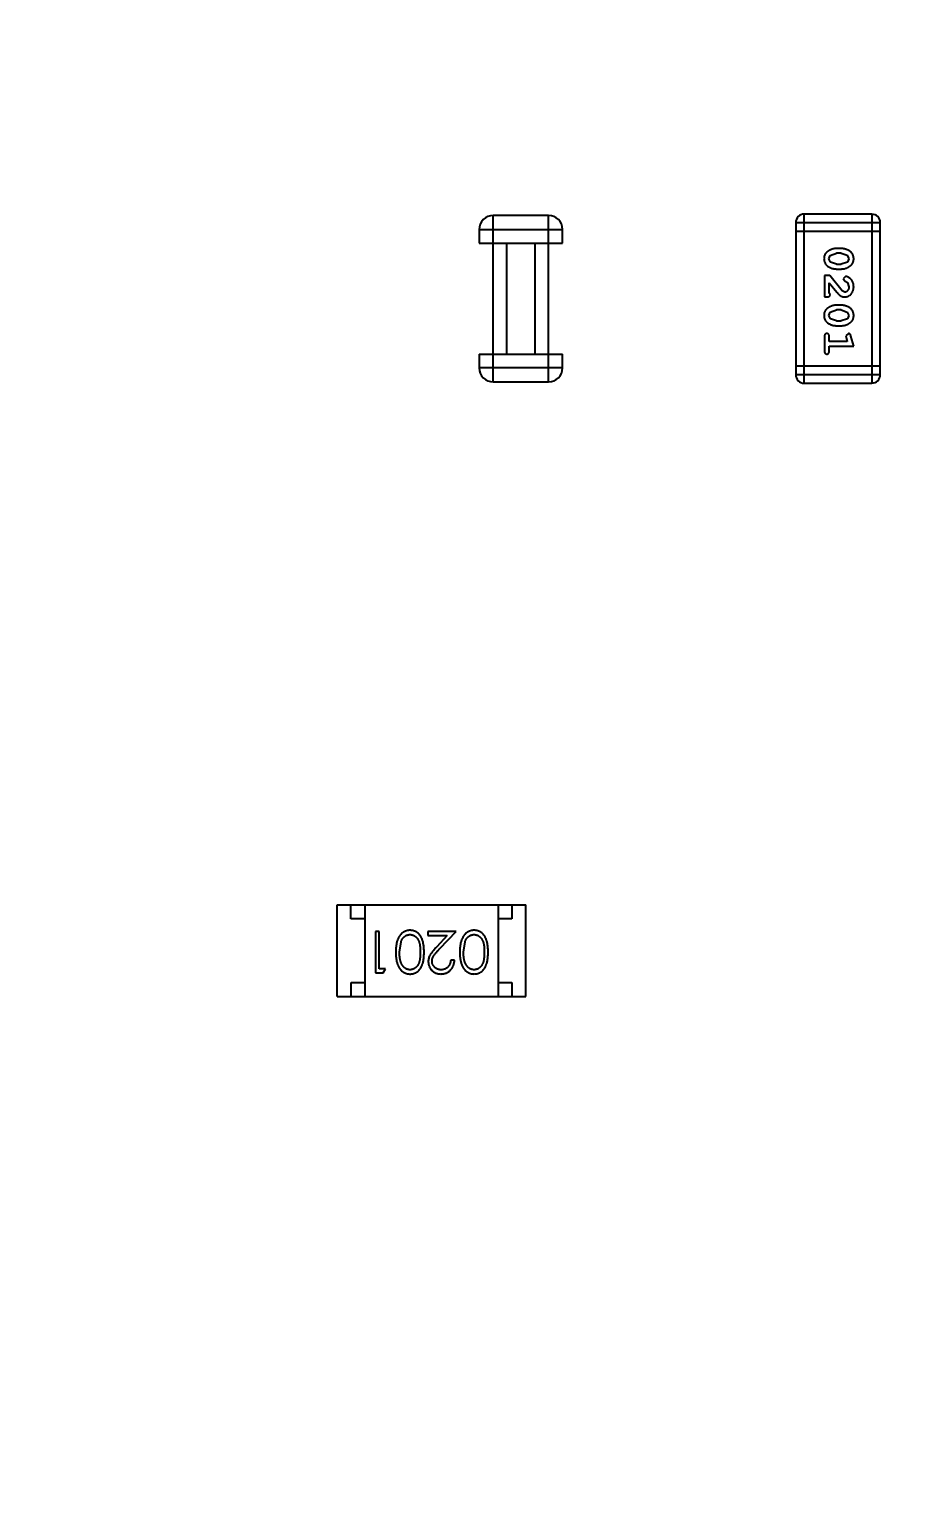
# Model space of a CAD drawing. Header units: millimetres. Extents: x -49 to 153, y -182 to -55.
# Drawn here: x 104.49 to 107.69, y -126.37 to -121.05 of the extents above; entities that cross this region are included whole.
import ezdxf

# ---------------------------------------------------------------- set-up
doc = ezdxf.new("R2010")
doc.units = ezdxf.units.MM
doc.header["$LTSCALE"] = 1.21
doc.header["$MEASUREMENT"] = 0
doc.header["$PDMODE"] = 3
doc.header["$PDSIZE"] = 0.3125
doc.layers.get('0').update_dxf_attribs({"linetype": 'CONTINUOUS'})
doc.layers.get('DEFPOINTS').update_dxf_attribs({"linetype": 'CONTINUOUS'})
doc.layers.add('Dim', color=3, linetype='CONTINUOUS', lineweight=25)
doc.styles.get("Standard").update_dxf_attribs({"font": 'txt', "width": 0.8})
doc.dimstyles.get("Standard").update_dxf_attribs({"dimtxt": 0.15625, "dimasz": 0.1875, "dimexe": 0.125, "dimexo": 0.0625, "dimgap": 0.09, "dimtad": 0, "dimtih": 1, "dimtoh": 1, "dimzin": 4, "dimdsep": 46, "dimtxsty": 'Standard', "dimblk": '_FILLED', "dimblk1": '_FILLED', "dimblk2": '_FILLED', "dimcen": 0.09, "dimazin": 1, "dimtp": 0.01, "dimtm": 0.01, "dimtfac": 1, "dimtofl": 0, "dimtmove": 0, "dimatfit": 3, "dimldrblk": '_FILLED', "dimfxl": 1, "dimtolj": 1, "dimtzin": 4, "dimarcsym": 0})

# ---------------------------------------------------------------- blocks, each defined once
blk = doc.blocks.new('_FILLED')
at = {"color": 0, "linetype": 'ByBlock'}
blk.add_solid([(0, 0), (-1, 0.1667), (-1, -0.1667)], dxfattribs=at)
blk = doc.blocks.new('*D70')
at = {"layer": 'DEFPOINTS', "color": 0}
for p in [(123.0081, -106.0744), (91.696, -126.5744), (95.7094, -126.5744)]:
    blk.add_point(p, dxfattribs=at)
at = {"layer": 'Dim', "color": 0, "lineweight": -2}
for p, q in [((122.9456, -106.0744), (91.571, -106.0744)), ((91.696, -107.5744), (91.696, -114.0344)), ((91.696, -125.0744), (91.696, -118.6144)), ((95.6469, -126.5744), (91.571, -126.5744))]:
    blk.add_line(p, q, dxfattribs=at)
at = {"layer": 'Dim', "color": 0, "lineweight": -2, "xscale": 1.5, "yscale": 1.5, "zscale": 1.5}
for p, rotation in [((91.696, -106.0744), 90), ((91.696, -126.5744), 270)]:
    blk.add_blockref('_FILLED', p, dxfattribs=dict(at, rotation=rotation))
at = {"layer": 'Dim', "color": 0, "insert": (91.696, -116.3244), "char_height": 1.5, "attachment_point": 5, "rotation": 90, "line_spacing_factor": 1.5}
blk.add_mtext('\\A1;20.50', dxfattribs=at)
blk = doc.blocks.new('*D79')
at = {"layer": 'DEFPOINTS', "color": 0}
for p in [(103.9882, -113.9099), (95.9455, -118.3888), (95.7094, -126.5744), (123.0081, -126.5744), (150.6978, -126.5744)]:
    blk.add_point(p, dxfattribs=at)
at = {"layer": 'Dim', "color": 0, "lineweight": -2}
for p, q in [((103.9361, -113.8752), (99.3703, -110.835)), ((95.6469, -126.5744), (94.6096, -126.5744))]:
    blk.add_line(p, q, dxfattribs=at)
for start, end in [(149.38213, 160.15016), (166.19189, 176.95991)]:
    blk.add_arc((123.0081, -126.5744), 28.2735, start, end, dxfattribs=at)
at = {"layer": 'Dim', "color": 0, "lineweight": -2, "xscale": 1.5, "yscale": 1.5, "zscale": 1.5}
for p, rotation in [((99.4744, -110.9043), 57.86208909579157), ((94.7346, -126.5744), 268.4799565881056)]:
    blk.add_blockref('_FILLED', p, dxfattribs=dict(at, rotation=rotation))
at = {"layer": 'Dim', "color": 0, "insert": (95.9455, -118.3888), "char_height": 1.5, "attachment_point": 5, "rotation": 73.171}
blk.add_mtext('\\A1;34%%d', dxfattribs=at)
blk = doc.blocks.new('*D87')
at = {"layer": 'DEFPOINTS', "color": 0}
for p in [(123.0049, -103.5621), (83.9714, -149.5868), (123.0049, -149.5868)]:
    blk.add_point(p, dxfattribs=at)
at = {"layer": 'Dim', "color": 0, "lineweight": -2}
for p, q in [((122.9424, -103.5621), (83.8464, -103.5621)), ((83.9714, -105.0621), (83.9714, -124.1844)), ((83.9714, -148.0868), (83.9714, -128.9644)), ((122.9424, -149.5868), (83.8464, -149.5868))]:
    blk.add_line(p, q, dxfattribs=at)
at = {"layer": 'Dim', "color": 0, "lineweight": -2, "xscale": 1.5, "yscale": 1.5, "zscale": 1.5}
for p, rotation in [((83.9714, -103.5621), 90), ((83.9714, -149.5868), 270)]:
    blk.add_blockref('_FILLED', p, dxfattribs=dict(at, rotation=rotation))
at = {"layer": 'Dim', "color": 0, "insert": (83.9714, -126.5744), "char_height": 1.5, "attachment_point": 5, "rotation": 90, "line_spacing_factor": 1.5}
blk.add_mtext('\\A1;%%C46.0', dxfattribs=at)

msp = doc.modelspace()

# ---------------------------------------------------------------- linework, layer by layer
at = {"color": 6, "linetype": 'Continuous'}
for p, q in [((106.1637, -122.3232), (106.1637, -121.7232)), ((106.3637, -121.7232), (106.1637, -121.7232)), ((106.3637, -122.3232), (106.3637, -121.7232)), ((107.2849, -122.3279), (107.2848, -121.7183)), ((107.5287, -121.7183), (107.2848, -121.7183)), ((107.5287, -121.7183), (107.5287, -122.3279)), ((106.1137, -121.7732), (106.1137, -121.8232)), ((106.1137, -121.7732), (106.4137, -121.7732)), ((106.4137, -121.8232), (106.4137, -121.7732)), ((107.2544, -121.7488), (107.2544, -122.2975)), ((107.2544, -121.7488), (107.5592, -121.7488)), ((107.2544, -121.7793), (107.5592, -121.7793)), ((107.5592, -122.2974), (107.5592, -121.7488)), ((106.1137, -121.8232), (106.4137, -121.8232)), ((106.2137, -122.2232), (106.2137, -121.8232)), ((106.3137, -121.8232), (106.3137, -122.2232)), ((107.4188, -121.8422), (107.4011, -121.8422)), ((107.3737, -121.8793), (107.379, -121.8672)), ((107.3795, -121.8916), (107.3737, -121.8793)), ((107.379, -121.8672), (107.4013, -121.8595)), ((107.4013, -121.8989), (107.3795, -121.8916)), ((107.4185, -121.8595), (107.4013, -121.8595)), ((107.4185, -121.8595), (107.4403, -121.8668)), ((107.4408, -121.8913), (107.4185, -121.8989)), ((107.4403, -121.8668), (107.4461, -121.8791)), ((107.4461, -121.8791), (107.4408, -121.8913)), ((107.358, -121.9398), (107.358, -122.0168)), ((107.3769, -121.9398), (107.358, -121.9398)), ((107.4219, -121.9948), (107.3769, -121.9398)), ((107.4011, -121.9162), (107.4188, -121.9162)), ((107.4013, -121.8989), (107.4185, -121.8989)), ((107.4341, -121.9429), (107.4257, -121.9517)), ((107.3753, -122.0027), (107.3753, -121.9665)), ((107.3753, -121.9665), (107.4024, -122.0001)), ((107.3785, -122.0082), (107.3753, -122.0027)), ((107.4316, -121.9995), (107.4219, -121.9948)), ((107.4257, -121.9517), (107.4322, -121.9602)), ((107.4322, -121.9602), (107.4407, -121.9652)), ((107.4407, -121.9652), (107.4461, -121.98)), ((107.358, -122.0168), (107.3659, -122.0168)), ((107.4188, -122.0467), (107.4011, -122.0467)), ((107.3738, -122.0838), (107.379, -122.0717)), ((107.3796, -122.0961), (107.3738, -122.0838)), ((107.379, -122.0717), (107.4013, -122.064)), ((107.4013, -122.1034), (107.3796, -122.0961)), ((107.4185, -122.064), (107.4013, -122.064)), ((107.4013, -122.1034), (107.4185, -122.1034)), ((107.4185, -122.064), (107.4403, -122.0713)), ((107.4408, -122.0958), (107.4185, -122.1034)), ((107.4403, -122.0713), (107.4461, -122.0837)), ((107.4461, -122.0837), (107.4408, -122.0958)), ((107.358, -122.16), (107.358, -122.2119)), ((107.3753, -122.1773), (107.3753, -122.16)), ((107.4011, -122.1207), (107.4188, -122.1207)), ((107.4444, -122.149), (107.4351, -122.1569)), ((107.4351, -122.1569), (107.4362, -122.1623)), ((107.4362, -122.1623), (107.4403, -122.1773)), ((107.4634, -122.1946), (107.4536, -122.158)), ((107.4403, -122.1773), (107.3753, -122.1773)), ((107.3753, -122.2119), (107.3753, -122.1946)), ((107.3753, -122.1946), (107.4634, -122.1946)), ((106.1137, -122.2232), (106.1137, -122.2732)), ((106.1137, -122.2232), (106.4137, -122.2232)), ((106.4137, -122.2732), (106.4137, -122.2232)), ((107.5592, -122.267), (107.2544, -122.267)), ((106.4137, -122.2732), (106.1137, -122.2732)), ((107.5592, -122.2974), (107.2544, -122.2975)), ((106.1637, -122.3232), (106.3637, -122.3232)), ((107.2849, -122.3279), (107.5287, -122.3279)), ((105.6016, -124.2102), (106.2816, -124.2101)), ((105.6017, -124.5402), (105.6016, -124.2102)), ((105.6516, -124.2602), (105.6516, -124.2102)), ((105.7016, -124.2102), (105.7017, -124.5402)), ((106.1816, -124.2101), (106.1817, -124.5401)), ((106.2316, -124.2101), (106.2316, -124.2601)), ((106.2817, -124.5401), (106.2816, -124.2101)), ((105.7016, -124.2602), (105.6516, -124.2602)), ((106.2316, -124.2601), (106.1816, -124.2601)), ((105.7398, -124.3054), (105.7398, -124.4554)), ((105.7533, -124.3054), (105.7398, -124.3054)), ((105.7533, -124.4401), (105.7533, -124.3054)), ((105.8264, -124.3804), (105.8321, -124.3427)), ((105.9283, -124.3054), (105.9283, -124.3208)), ((106.0302, -124.3054), (105.9283, -124.3054)), ((105.9283, -124.3208), (105.9981, -124.3208)), ((105.9981, -124.3208), (105.9606, -124.3609)), ((105.972, -124.3675), (106.0302, -124.3054)), ((106.0571, -124.3804), (106.0628, -124.3427)), ((105.7764, -124.4401), (105.7533, -124.4401)), ((105.7676, -124.4554), (105.7764, -124.4401)), ((106.0245, -124.4093), (106.011, -124.4093)), ((105.6517, -124.5402), (105.6517, -124.4902)), ((105.6517, -124.4902), (105.7017, -124.4902)), ((105.7398, -124.4554), (105.7676, -124.4554)), ((106.1817, -124.4901), (106.2317, -124.4901)), ((106.2317, -124.4901), (106.2317, -124.5401)), ((105.6017, -124.5402), (106.2817, -124.5401))]:
    msp.add_line(p, q, dxfattribs=at)
at = {"color": 7, "linetype": 'Continuous'}
msp.add_arc((123.0081, -126.5744), 24.48, 100.97933, 79.01595, dxfattribs=at)
at = {"color": 6, "linetype": 'Continuous'}
for centre, radius, start, end in [((106.1637, -121.7732), 0.05, 90.0045, 180.0045), ((106.3637, -121.7732), 0.05, 0.0045, 90.0045), ((107.2849, -121.7488), 0.0305, 90.0045, 180.0045), ((107.5287, -121.7488), 0.0305, 0.0045, 90.0045), ((106.1637, -122.2732), 0.05, 180.0045, 270.0045), ((106.3637, -122.2732), 0.05, 270.0045, 0.0045), ((107.2849, -122.2975), 0.0305, 180.0045, 270.0045), ((107.5287, -122.2974), 0.0305, 270.0045, 0.0045)]:
    msp.add_arc(centre, radius, start, end, dxfattribs=at)
for points, knots in [([(107.4011, -121.8422), (107.4, -121.8422), (107.3978, -121.8423), (107.3947, -121.8426), (107.3915, -121.8431), (107.3885, -121.8438), (107.3854, -121.8446), (107.3824, -121.8458), (107.3794, -121.847), (107.3766, -121.8485), (107.3738, -121.8501), (107.3713, -121.8517), (107.369, -121.8534), (107.3669, -121.855), (107.365, -121.8567), (107.3633, -121.8584), (107.3619, -121.8601), (107.3603, -121.8625), (107.3587, -121.8657), (107.3574, -121.8699), (107.3566, -121.8744), (107.3565, -121.8776), (107.3564, -121.8793)], [0, 0, 0, 0, 0.049886, 0.09882, 0.148132, 0.19689, 0.246038, 0.295176, 0.345305, 0.395692, 0.445312, 0.491875, 0.535813, 0.577009, 0.616081, 0.652689, 0.687585, 0.720206, 0.785062, 0.85223, 0.923759, 1, 1, 1, 1]), ([(107.4634, -121.879), (107.4634, -121.8776), (107.4633, -121.8748), (107.4626, -121.8707), (107.4615, -121.8669), (107.4599, -121.8633), (107.4578, -121.86), (107.4553, -121.8569), (107.4523, -121.8541), (107.449, -121.8517), (107.4454, -121.8495), (107.4417, -121.8476), (107.438, -121.8459), (107.4342, -121.8446), (107.4304, -121.8435), (107.4266, -121.8428), (107.4227, -121.8423), (107.4201, -121.8423), (107.4188, -121.8422)], [0, 0, 0, 0, 0.06692, 0.130834, 0.19258, 0.252759, 0.312631, 0.373411, 0.436359, 0.501894, 0.568244, 0.632472, 0.69556, 0.757163, 0.818592, 0.878885, 0.939235, 1, 1, 1, 1]), ([(107.3564, -121.8793), (107.3565, -121.8807), (107.3566, -121.8835), (107.3573, -121.8876), (107.3584, -121.8915), (107.36, -121.895), (107.362, -121.8984), (107.3645, -121.9014), (107.3675, -121.9042), (107.3709, -121.9067), (107.3745, -121.9089), (107.3781, -121.9108), (107.3818, -121.9125), (107.3856, -121.9138), (107.3894, -121.9149), (107.3933, -121.9156), (107.3971, -121.9161), (107.3998, -121.9161), (107.4011, -121.9162)], [0, 0, 0, 0, 0.067217, 0.131051, 0.19272, 0.252824, 0.312745, 0.373449, 0.436041, 0.501494, 0.567761, 0.632087, 0.695096, 0.757109, 0.817993, 0.878657, 0.939311, 1, 1, 1, 1]), ([(107.4188, -121.9162), (107.4199, -121.9161), (107.422, -121.9161), (107.4252, -121.9158), (107.4283, -121.9153), (107.4315, -121.9146), (107.4345, -121.9137), (107.4375, -121.9126), (107.4405, -121.9113), (107.4434, -121.9098), (107.4461, -121.9082), (107.4486, -121.9065), (107.451, -121.9049), (107.4531, -121.9032), (107.4549, -121.9015), (107.4566, -121.8998), (107.458, -121.8981), (107.4596, -121.8957), (107.4612, -121.8925), (107.4625, -121.8884), (107.4633, -121.8838), (107.4634, -121.8807), (107.4634, -121.879)], [0, 0, 0, 0, 0.049855, 0.099516, 0.148482, 0.19758, 0.246804, 0.296268, 0.346517, 0.397047, 0.446826, 0.49336, 0.537801, 0.579207, 0.617974, 0.654833, 0.689171, 0.722088, 0.786392, 0.853518, 0.924186, 1, 1, 1, 1]), ([(107.4634, -121.9802), (107.4634, -121.9785), (107.4632, -121.9751), (107.4624, -121.9702), (107.461, -121.9654), (107.459, -121.9609), (107.4565, -121.9568), (107.4537, -121.9531), (107.4504, -121.95), (107.4468, -121.9475), (107.4433, -121.9455), (107.44, -121.9441), (107.4369, -121.9431), (107.435, -121.943), (107.4341, -121.9429)], [0, 0, 0, 0, 0.098286, 0.193983, 0.289056, 0.384352, 0.477435, 0.566197, 0.652355, 0.737986, 0.818188, 0.887401, 0.94802, 1, 1, 1, 1]), ([(107.4024, -122.0001), (107.4031, -122.001), (107.4046, -122.0027), (107.4068, -122.005), (107.409, -122.0071), (107.4109, -122.009), (107.4128, -122.0106), (107.4146, -122.012), (107.4162, -122.0131), (107.4183, -122.0142), (107.4208, -122.0153), (107.424, -122.0162), (107.4273, -122.0168), (107.4295, -122.0168), (107.4307, -122.0168)], [0, 0, 0, 0, 0.103002, 0.197728, 0.285279, 0.365235, 0.437224, 0.502446, 0.560545, 0.611446, 0.707576, 0.80349, 0.900532, 1, 1, 1, 1]), ([(107.4307, -122.0168), (107.4318, -122.0168), (107.434, -122.0167), (107.4372, -122.0163), (107.4403, -122.0154), (107.4433, -122.0143), (107.4461, -122.0128), (107.4489, -122.0111), (107.4514, -122.009), (107.4539, -122.0066), (107.4561, -122.0039), (107.4581, -122.0011), (107.4597, -121.998), (107.4611, -121.9948), (107.4621, -121.9914), (107.4629, -121.9878), (107.4633, -121.9841), (107.4634, -121.9815), (107.4634, -121.9802)], [0, 0, 0, 0, 0.060981, 0.120256, 0.178148, 0.236115, 0.293993, 0.352864, 0.413358, 0.476056, 0.539296, 0.602396, 0.665116, 0.728325, 0.792919, 0.859317, 0.928302, 1, 1, 1, 1]), ([(107.4461, -121.98), (107.4461, -121.9814), (107.446, -121.9841), (107.4451, -121.988), (107.4438, -121.9913), (107.4418, -121.9942), (107.4396, -121.9965), (107.4371, -121.9983), (107.4344, -121.9993), (107.4325, -121.9995), (107.4316, -121.9995)], [0, 0, 0, 0, 0.156344, 0.299348, 0.4327, 0.561, 0.682299, 0.791883, 0.89611, 1, 1, 1, 1]), ([(107.4011, -122.0467), (107.4, -122.0468), (107.3979, -122.0468), (107.3947, -122.0471), (107.3916, -122.0476), (107.3885, -122.0483), (107.3854, -122.0491), (107.3824, -122.0503), (107.3795, -122.0515), (107.3766, -122.053), (107.3739, -122.0546), (107.3713, -122.0562), (107.369, -122.0579), (107.3669, -122.0595), (107.365, -122.0612), (107.3634, -122.0629), (107.3619, -122.0646), (107.3603, -122.067), (107.3587, -122.0702), (107.3574, -122.0744), (107.3566, -122.079), (107.3565, -122.0821), (107.3565, -122.0838)], [0, 0, 0, 0, 0.049886, 0.09882, 0.148132, 0.19689, 0.246038, 0.295176, 0.345305, 0.395692, 0.445312, 0.491875, 0.535813, 0.577009, 0.616081, 0.652689, 0.687585, 0.720206, 0.785062, 0.85223, 0.923759, 1, 1, 1, 1]), ([(107.3659, -122.0168), (107.367, -122.0168), (107.3689, -122.0168), (107.3716, -122.0163), (107.3739, -122.0157), (107.3756, -122.0146), (107.3769, -122.0133), (107.3778, -122.0118), (107.3784, -122.0101), (107.3784, -122.0088), (107.3785, -122.0082)], [0, 0, 0, 0, 0.1844, 0.34094, 0.473574, 0.586824, 0.690029, 0.789175, 0.890445, 1, 1, 1, 1]), ([(107.4634, -122.0835), (107.4634, -122.0821), (107.4633, -122.0793), (107.4626, -122.0752), (107.4615, -122.0714), (107.4599, -122.0678), (107.4578, -122.0645), (107.4553, -122.0614), (107.4524, -122.0586), (107.449, -122.0562), (107.4454, -122.054), (107.4417, -122.0521), (107.438, -122.0504), (107.4342, -122.0491), (107.4304, -122.048), (107.4266, -122.0473), (107.4227, -122.0468), (107.4201, -122.0468), (107.4188, -122.0467)], [0, 0, 0, 0, 0.06692, 0.130834, 0.19258, 0.252759, 0.312631, 0.373411, 0.436359, 0.501894, 0.568244, 0.632472, 0.69556, 0.757163, 0.818592, 0.878885, 0.939235, 1, 1, 1, 1]), ([(107.3565, -122.0838), (107.3565, -122.0852), (107.3566, -122.088), (107.3573, -122.0921), (107.3584, -122.096), (107.36, -122.0995), (107.362, -122.1029), (107.3645, -122.1059), (107.3675, -122.1087), (107.3709, -122.1112), (107.3745, -122.1134), (107.3781, -122.1153), (107.3819, -122.117), (107.3856, -122.1183), (107.3894, -122.1194), (107.3933, -122.1201), (107.3972, -122.1206), (107.3998, -122.1206), (107.4011, -122.1207)], [0, 0, 0, 0, 0.067217, 0.131051, 0.19272, 0.252824, 0.312745, 0.373449, 0.436041, 0.501494, 0.567761, 0.632087, 0.695096, 0.757109, 0.817993, 0.878657, 0.939311, 1, 1, 1, 1]), ([(107.4188, -122.1207), (107.4199, -122.1207), (107.422, -122.1206), (107.4252, -122.1203), (107.4284, -122.1198), (107.4315, -122.1191), (107.4345, -122.1182), (107.4375, -122.1171), (107.4405, -122.1158), (107.4434, -122.1143), (107.4461, -122.1127), (107.4487, -122.1111), (107.451, -122.1094), (107.4531, -122.1077), (107.4549, -122.106), (107.4566, -122.1043), (107.458, -122.1026), (107.4596, -122.1002), (107.4612, -122.097), (107.4625, -122.0929), (107.4633, -122.0883), (107.4634, -122.0852), (107.4634, -122.0835)], [0, 0, 0, 0, 0.049855, 0.099516, 0.148482, 0.19758, 0.246804, 0.296268, 0.346517, 0.397047, 0.446826, 0.49336, 0.537801, 0.579207, 0.617974, 0.654833, 0.689171, 0.722088, 0.786392, 0.853518, 0.924186, 1, 1, 1, 1]), ([(107.3667, -122.149), (107.3661, -122.149), (107.3649, -122.1491), (107.3632, -122.1496), (107.3617, -122.1504), (107.3604, -122.1516), (107.3593, -122.1531), (107.3586, -122.1551), (107.3581, -122.1574), (107.3581, -122.1591), (107.358, -122.16)], [0, 0, 0, 0, 0.115051, 0.223278, 0.329269, 0.437893, 0.554681, 0.682591, 0.83103, 1, 1, 1, 1]), ([(107.3753, -122.16), (107.3753, -122.1591), (107.3753, -122.1574), (107.3748, -122.1551), (107.3741, -122.1531), (107.373, -122.1516), (107.3716, -122.1504), (107.3702, -122.1496), (107.3685, -122.1491), (107.3673, -122.149), (107.3667, -122.149)], [0, 0, 0, 0, 0.169102, 0.317658, 0.446239, 0.563118, 0.671828, 0.776546, 0.884858, 1, 1, 1, 1]), ([(107.4536, -122.158), (107.4533, -122.1572), (107.4528, -122.1556), (107.452, -122.1535), (107.4511, -122.1519), (107.45, -122.1507), (107.4489, -122.1499), (107.4475, -122.1494), (107.446, -122.149), (107.4449, -122.149), (107.4444, -122.149)], [0, 0, 0, 0, 0.187321, 0.344927, 0.475328, 0.579604, 0.674244, 0.773631, 0.882025, 1, 1, 1, 1]), ([(107.358, -122.2119), (107.3581, -122.2128), (107.3581, -122.2145), (107.3586, -122.2168), (107.3593, -122.2188), (107.3604, -122.2203), (107.3617, -122.2215), (107.3632, -122.2223), (107.3649, -122.2228), (107.3661, -122.2229), (107.3667, -122.2229)], [0, 0, 0, 0, 0.169012, 0.317488, 0.445429, 0.560977, 0.67065, 0.776666, 0.88492, 1, 1, 1, 1]), ([(107.3667, -122.2229), (107.3673, -122.2229), (107.3685, -122.2228), (107.3702, -122.2223), (107.3717, -122.2215), (107.373, -122.2203), (107.3741, -122.2188), (107.3748, -122.2168), (107.3753, -122.2145), (107.3753, -122.2128), (107.3753, -122.2119)], [0, 0, 0, 0, 0.11517, 0.223509, 0.328254, 0.438012, 0.553651, 0.682263, 0.830856, 1, 1, 1, 1]), ([(105.8647, -124.3016), (105.8635, -124.3016), (105.8611, -124.3016), (105.8576, -124.3021), (105.8542, -124.3027), (105.8508, -124.3037), (105.8476, -124.3049), (105.8444, -124.3063), (105.8413, -124.3081), (105.8383, -124.3101), (105.8354, -124.3123), (105.8326, -124.3149), (105.83, -124.3176), (105.8276, -124.3207), (105.8254, -124.324), (105.8233, -124.3275), (105.8214, -124.3313), (105.8196, -124.3354), (105.818, -124.3398), (105.8167, -124.3446), (105.8155, -124.3496), (105.8145, -124.3551), (105.8138, -124.3609), (105.8133, -124.3671), (105.813, -124.3736), (105.8129, -124.3781), (105.8129, -124.3804)], [0, 0, 0, 0, 0.033824, 0.067298, 0.10028, 0.133019, 0.165736, 0.198792, 0.232372, 0.266409, 0.301016, 0.336196, 0.371972, 0.408574, 0.446394, 0.485225, 0.525372, 0.567224, 0.611081, 0.65775, 0.70702, 0.759235, 0.814484, 0.873227, 0.934937, 1, 1, 1, 1]), ([(105.8321, -124.3427), (105.8324, -124.3417), (105.8332, -124.3396), (105.8345, -124.3367), (105.836, -124.334), (105.8376, -124.3315), (105.8393, -124.3291), (105.8412, -124.327), (105.8432, -124.3251), (105.846, -124.3228), (105.8497, -124.3205), (105.8544, -124.3185), (105.8593, -124.3172), (105.8626, -124.317), (105.8642, -124.317)], [0, 0, 0, 0, 0.075949, 0.148549, 0.218996, 0.286119, 0.351826, 0.416074, 0.478265, 0.540325, 0.660405, 0.774606, 0.887187, 1, 1, 1, 1]), ([(105.8642, -124.317), (105.8659, -124.3171), (105.8692, -124.3172), (105.8741, -124.3185), (105.8788, -124.3206), (105.8826, -124.323), (105.8854, -124.3253), (105.8875, -124.3272), (105.8894, -124.3294), (105.8911, -124.3317), (105.8928, -124.3342), (105.8942, -124.3369), (105.8956, -124.3398), (105.8968, -124.3429), (105.8979, -124.3463), (105.8989, -124.3501), (105.8996, -124.3542), (105.9003, -124.3587), (105.9007, -124.3636), (105.9011, -124.3689), (105.9014, -124.3745), (105.9014, -124.3784), (105.9014, -124.3804)], [0, 0, 0, 0, 0.060034, 0.120278, 0.182348, 0.247919, 0.281641, 0.315701, 0.350322, 0.385703, 0.421819, 0.459196, 0.497866, 0.538301, 0.58121, 0.628183, 0.679403, 0.734699, 0.794074, 0.858416, 0.927049, 1, 1, 1, 1]), ([(105.9148, -124.3804), (105.9148, -124.378), (105.9148, -124.3733), (105.9145, -124.3666), (105.914, -124.3602), (105.9133, -124.3543), (105.9124, -124.3488), (105.9113, -124.3436), (105.91, -124.3389), (105.9085, -124.3345), (105.9068, -124.3305), (105.9049, -124.3268), (105.9029, -124.3234), (105.9007, -124.3202), (105.8984, -124.3172), (105.896, -124.3145), (105.8933, -124.312), (105.8905, -124.3098), (105.8876, -124.3079), (105.8846, -124.3062), (105.8815, -124.3048), (105.8783, -124.3036), (105.875, -124.3027), (105.8717, -124.3021), (105.8682, -124.3017), (105.8659, -124.3016), (105.8647, -124.3016)], [0, 0, 0, 0, 0.068113, 0.132564, 0.193427, 0.250218, 0.303569, 0.353576, 0.400235, 0.443586, 0.484619, 0.524292, 0.56238, 0.599049, 0.63494, 0.669782, 0.704009, 0.737842, 0.771098, 0.803896, 0.836415, 0.868639, 0.900715, 0.933378, 0.966213, 1, 1, 1, 1]), ([(106.0955, -124.3016), (106.0943, -124.3016), (106.0919, -124.3016), (106.0884, -124.3021), (106.0849, -124.3027), (106.0816, -124.3037), (106.0783, -124.3049), (106.0751, -124.3063), (106.072, -124.3081), (106.069, -124.31), (106.0661, -124.3123), (106.0634, -124.3148), (106.0608, -124.3176), (106.0584, -124.3207), (106.0561, -124.324), (106.0541, -124.3275), (106.0521, -124.3313), (106.0504, -124.3354), (106.0488, -124.3398), (106.0474, -124.3445), (106.0463, -124.3496), (106.0453, -124.3551), (106.0446, -124.3609), (106.044, -124.3671), (106.0438, -124.3736), (106.0437, -124.3781), (106.0437, -124.3804)], [0, 0, 0, 0, 0.033824, 0.067298, 0.10028, 0.133019, 0.165736, 0.198792, 0.232372, 0.266409, 0.301016, 0.336196, 0.371972, 0.408574, 0.446394, 0.485225, 0.525372, 0.567224, 0.611081, 0.65775, 0.70702, 0.759235, 0.814484, 0.873227, 0.934937, 1, 1, 1, 1]), ([(106.0628, -124.3427), (106.0632, -124.3417), (106.064, -124.3396), (106.0653, -124.3367), (106.0668, -124.334), (106.0684, -124.3314), (106.0701, -124.3291), (106.072, -124.327), (106.074, -124.3251), (106.0768, -124.3228), (106.0805, -124.3205), (106.0852, -124.3185), (106.09, -124.3172), (106.0933, -124.317), (106.095, -124.317)], [0, 0, 0, 0, 0.075949, 0.148549, 0.218996, 0.286119, 0.351826, 0.416074, 0.478265, 0.540325, 0.660405, 0.774606, 0.887187, 1, 1, 1, 1]), ([(106.095, -124.317), (106.0967, -124.317), (106.1, -124.3172), (106.1048, -124.3185), (106.1096, -124.3206), (106.1133, -124.323), (106.1162, -124.3253), (106.1182, -124.3272), (106.1201, -124.3293), (106.1219, -124.3316), (106.1235, -124.3342), (106.125, -124.3369), (106.1264, -124.3398), (106.1276, -124.3429), (106.1287, -124.3463), (106.1296, -124.3501), (106.1304, -124.3542), (106.1311, -124.3587), (106.1315, -124.3636), (106.1319, -124.3689), (106.1321, -124.3745), (106.1321, -124.3784), (106.1321, -124.3804)], [0, 0, 0, 0, 0.060034, 0.120278, 0.182348, 0.247919, 0.281641, 0.315701, 0.350322, 0.385703, 0.421819, 0.459196, 0.497866, 0.538301, 0.58121, 0.628183, 0.679403, 0.734699, 0.794074, 0.858416, 0.927049, 1, 1, 1, 1]), ([(106.1456, -124.3804), (106.1456, -124.378), (106.1456, -124.3733), (106.1453, -124.3666), (106.1448, -124.3602), (106.144, -124.3543), (106.1431, -124.3487), (106.1421, -124.3436), (106.1408, -124.3389), (106.1392, -124.3345), (106.1375, -124.3305), (106.1357, -124.3268), (106.1337, -124.3233), (106.1315, -124.3201), (106.1292, -124.3172), (106.1267, -124.3144), (106.1241, -124.312), (106.1213, -124.3098), (106.1184, -124.3079), (106.1153, -124.3062), (106.1122, -124.3047), (106.109, -124.3036), (106.1058, -124.3027), (106.1024, -124.302), (106.099, -124.3016), (106.0966, -124.3016), (106.0955, -124.3016)], [0, 0, 0, 0, 0.068113, 0.132564, 0.193427, 0.250218, 0.303569, 0.353576, 0.400235, 0.443586, 0.484619, 0.524292, 0.56238, 0.599049, 0.63494, 0.669782, 0.704009, 0.737842, 0.771098, 0.803896, 0.836415, 0.868639, 0.900715, 0.933378, 0.966213, 1, 1, 1, 1]), ([(105.8129, -124.3804), (105.8129, -124.3827), (105.813, -124.3872), (105.8133, -124.3937), (105.8138, -124.3999), (105.8146, -124.4058), (105.8155, -124.4113), (105.8167, -124.4164), (105.8181, -124.4211), (105.8197, -124.4256), (105.8215, -124.4296), (105.8234, -124.4335), (105.8255, -124.437), (105.8278, -124.4403), (105.8302, -124.4434), (105.8328, -124.4462), (105.8355, -124.4487), (105.8384, -124.4509), (105.8413, -124.4529), (105.8444, -124.4546), (105.8476, -124.4561), (105.8509, -124.4572), (105.8542, -124.4582), (105.8576, -124.4588), (105.8611, -124.4592), (105.8635, -124.4593), (105.8647, -124.4593)], [0, 0, 0, 0, 0.065278, 0.127205, 0.186168, 0.241675, 0.294115, 0.343609, 0.390387, 0.434463, 0.476646, 0.517002, 0.555936, 0.593716, 0.630057, 0.665601, 0.700745, 0.734917, 0.768681, 0.802087, 0.834849, 0.867433, 0.900138, 0.932806, 0.966212, 1, 1, 1, 1]), ([(105.8642, -124.4439), (105.8626, -124.4438), (105.8593, -124.4436), (105.8545, -124.4424), (105.8498, -124.4403), (105.8461, -124.4379), (105.8432, -124.4356), (105.8411, -124.4336), (105.8392, -124.4314), (105.8374, -124.4289), (105.8357, -124.4262), (105.8341, -124.4233), (105.8327, -124.4201), (105.8314, -124.4167), (105.8302, -124.413), (105.8291, -124.4091), (105.8283, -124.4049), (105.8276, -124.4005), (105.8271, -124.3958), (105.8266, -124.3909), (105.8264, -124.3858), (105.8264, -124.3822), (105.8264, -124.3804)], [0, 0, 0, 0, 0.059689, 0.119507, 0.181075, 0.246162, 0.279894, 0.314468, 0.350403, 0.387474, 0.426147, 0.466624, 0.508745, 0.553328, 0.600058, 0.649177, 0.700552, 0.754894, 0.811825, 0.871514, 0.934319, 1, 1, 1, 1]), ([(105.9014, -124.3804), (105.9014, -124.3824), (105.9014, -124.3864), (105.9011, -124.392), (105.9008, -124.3973), (105.9002, -124.4022), (105.8996, -124.4067), (105.8988, -124.4109), (105.8979, -124.4146), (105.8968, -124.418), (105.8956, -124.4211), (105.8942, -124.4241), (105.8927, -124.4268), (105.8911, -124.4293), (105.8893, -124.4316), (105.8874, -124.4337), (105.8854, -124.4357), (105.8826, -124.4379), (105.8788, -124.4403), (105.8741, -124.4424), (105.8692, -124.4436), (105.8659, -124.4438), (105.8642, -124.4439)], [0, 0, 0, 0, 0.073302, 0.142286, 0.206253, 0.266017, 0.321612, 0.372532, 0.419497, 0.462398, 0.502825, 0.541489, 0.579034, 0.615143, 0.650298, 0.684912, 0.718701, 0.752189, 0.817245, 0.879117, 0.939613, 1, 1, 1, 1]), ([(105.8647, -124.4593), (105.8659, -124.4593), (105.8682, -124.4592), (105.8717, -124.4588), (105.875, -124.4582), (105.8783, -124.4572), (105.8815, -124.4561), (105.8847, -124.4546), (105.8877, -124.4529), (105.8906, -124.4509), (105.8934, -124.4487), (105.8961, -124.4463), (105.8986, -124.4435), (105.9009, -124.4406), (105.903, -124.4374), (105.9051, -124.4339), (105.9069, -124.4302), (105.9086, -124.4263), (105.9101, -124.422), (105.9113, -124.4173), (105.9125, -124.4121), (105.9133, -124.4066), (105.914, -124.4006), (105.9145, -124.3943), (105.9148, -124.3874), (105.9148, -124.3828), (105.9148, -124.3804)], [0, 0, 0, 0, 0.033742, 0.066533, 0.099153, 0.13154, 0.164087, 0.196563, 0.229707, 0.263315, 0.297504, 0.331686, 0.366482, 0.4021, 0.438958, 0.476748, 0.515985, 0.556589, 0.599519, 0.645765, 0.695487, 0.748721, 0.805687, 0.866754, 0.931405, 1, 1, 1, 1]), ([(105.9606, -124.3609), (105.9591, -124.3624), (105.9564, -124.3654), (105.9524, -124.3697), (105.9489, -124.3739), (105.9457, -124.3777), (105.9428, -124.3814), (105.9403, -124.3848), (105.9382, -124.3879), (105.9359, -124.3917), (105.9336, -124.3965), (105.9317, -124.4024), (105.9304, -124.4085), (105.9303, -124.4126), (105.9302, -124.4147)], [0, 0, 0, 0, 0.09953, 0.192079, 0.277712, 0.357454, 0.429648, 0.495771, 0.555538, 0.608657, 0.707578, 0.804328, 0.901298, 1, 1, 1, 1]), ([(105.9437, -124.4135), (105.9437, -124.4119), (105.9439, -124.4086), (105.9449, -124.4038), (105.9466, -124.3992), (105.9486, -124.3954), (105.9506, -124.3923), (105.9525, -124.3896), (105.9549, -124.3866), (105.9575, -124.3834), (105.9606, -124.3798), (105.9641, -124.376), (105.9679, -124.3718), (105.9706, -124.369), (105.972, -124.3675)], [0, 0, 0, 0, 0.088014, 0.174976, 0.2638, 0.355443, 0.406413, 0.465519, 0.533076, 0.609353, 0.693899, 0.787171, 0.889197, 1, 1, 1, 1]), ([(106.0437, -124.3804), (106.0437, -124.3827), (106.0438, -124.3872), (106.0441, -124.3937), (106.0446, -124.3999), (106.0453, -124.4058), (106.0463, -124.4112), (106.0475, -124.4164), (106.0489, -124.4211), (106.0505, -124.4255), (106.0523, -124.4296), (106.0542, -124.4335), (106.0563, -124.437), (106.0585, -124.4403), (106.061, -124.4433), (106.0635, -124.4461), (106.0663, -124.4487), (106.0691, -124.4509), (106.0721, -124.4529), (106.0752, -124.4546), (106.0784, -124.456), (106.0816, -124.4572), (106.085, -124.4581), (106.0884, -124.4588), (106.0919, -124.4592), (106.0943, -124.4592), (106.0955, -124.4593)], [0, 0, 0, 0, 0.065278, 0.127205, 0.186168, 0.241675, 0.294115, 0.343609, 0.390387, 0.434463, 0.476646, 0.517002, 0.555936, 0.593716, 0.630057, 0.665601, 0.700745, 0.734917, 0.768681, 0.802087, 0.834849, 0.867433, 0.900138, 0.932806, 0.966212, 1, 1, 1, 1]), ([(106.095, -124.4439), (106.0934, -124.4438), (106.0901, -124.4436), (106.0852, -124.4424), (106.0806, -124.4402), (106.0768, -124.4379), (106.074, -124.4356), (106.0719, -124.4336), (106.07, -124.4314), (106.0682, -124.4289), (106.0665, -124.4262), (106.0649, -124.4232), (106.0635, -124.4201), (106.0621, -124.4166), (106.061, -124.413), (106.0599, -124.4091), (106.0591, -124.4049), (106.0584, -124.4005), (106.0578, -124.3958), (106.0574, -124.3909), (106.0572, -124.3858), (106.0572, -124.3822), (106.0571, -124.3804)], [0, 0, 0, 0, 0.059689, 0.119507, 0.181075, 0.246162, 0.279894, 0.314468, 0.350403, 0.387474, 0.426147, 0.466624, 0.508745, 0.553328, 0.600058, 0.649177, 0.700552, 0.754894, 0.811825, 0.871514, 0.934319, 1, 1, 1, 1]), ([(106.1321, -124.3804), (106.1321, -124.3824), (106.1321, -124.3863), (106.1319, -124.392), (106.1315, -124.3973), (106.131, -124.4022), (106.1304, -124.4067), (106.1296, -124.4108), (106.1287, -124.4146), (106.1276, -124.418), (106.1263, -124.4211), (106.125, -124.424), (106.1235, -124.4267), (106.1219, -124.4292), (106.1201, -124.4316), (106.1182, -124.4337), (106.1162, -124.4356), (106.1133, -124.4379), (106.1096, -124.4402), (106.1049, -124.4424), (106.1, -124.4436), (106.0967, -124.4438), (106.095, -124.4439)], [0, 0, 0, 0, 0.073302, 0.142286, 0.206253, 0.266017, 0.321612, 0.372532, 0.419497, 0.462398, 0.502825, 0.541489, 0.579034, 0.615143, 0.650298, 0.684912, 0.718701, 0.752189, 0.817245, 0.879117, 0.939613, 1, 1, 1, 1]), ([(106.0955, -124.4593), (106.0966, -124.4592), (106.099, -124.4592), (106.1024, -124.4588), (106.1058, -124.4581), (106.1091, -124.4572), (106.1123, -124.456), (106.1154, -124.4546), (106.1185, -124.4529), (106.1214, -124.4509), (106.1242, -124.4487), (106.1269, -124.4462), (106.1293, -124.4435), (106.1317, -124.4406), (106.1338, -124.4373), (106.1359, -124.4339), (106.1377, -124.4302), (106.1393, -124.4262), (106.1408, -124.4219), (106.1421, -124.4172), (106.1432, -124.4121), (106.1441, -124.4066), (106.1448, -124.4006), (106.1453, -124.3942), (106.1456, -124.3874), (106.1456, -124.3828), (106.1456, -124.3804)], [0, 0, 0, 0, 0.033742, 0.066533, 0.099153, 0.13154, 0.164087, 0.196563, 0.229707, 0.263315, 0.297504, 0.331686, 0.366482, 0.4021, 0.438958, 0.476748, 0.515985, 0.556589, 0.599519, 0.645765, 0.695487, 0.748721, 0.805687, 0.866754, 0.931405, 1, 1, 1, 1]), ([(105.9302, -124.4147), (105.9303, -124.4162), (105.9304, -124.4191), (105.9309, -124.4234), (105.9319, -124.4275), (105.9333, -124.4316), (105.9351, -124.4354), (105.9372, -124.4391), (105.9398, -124.4427), (105.9427, -124.446), (105.9459, -124.4492), (105.9495, -124.4518), (105.9532, -124.4541), (105.9572, -124.4561), (105.9615, -124.4575), (105.9659, -124.4585), (105.9707, -124.4592), (105.9739, -124.4592), (105.9755, -124.4593)], [0, 0, 0, 0, 0.06271, 0.123347, 0.183401, 0.242828, 0.302097, 0.36242, 0.423725, 0.487032, 0.550491, 0.612709, 0.674265, 0.73617, 0.799211, 0.863483, 0.930525, 1, 1, 1, 1]), ([(105.9762, -124.4439), (105.9751, -124.4439), (105.9729, -124.4438), (105.9697, -124.4434), (105.9666, -124.4427), (105.9636, -124.4417), (105.9608, -124.4404), (105.9581, -124.4389), (105.9555, -124.437), (105.9531, -124.4349), (105.9509, -124.4327), (105.949, -124.4302), (105.9473, -124.4277), (105.946, -124.4251), (105.945, -124.4223), (105.9442, -124.4195), (105.9438, -124.4165), (105.9437, -124.4145), (105.9437, -124.4135)], [0, 0, 0, 0, 0.068027, 0.133505, 0.19695, 0.26027, 0.322741, 0.384982, 0.448465, 0.513424, 0.578224, 0.640011, 0.700094, 0.760067, 0.819012, 0.877878, 0.938035, 1, 1, 1, 1]), ([(105.9755, -124.4593), (105.9772, -124.4592), (105.9805, -124.4592), (105.9853, -124.4585), (105.99, -124.4574), (105.9944, -124.4558), (105.9986, -124.4538), (106.0026, -124.4514), (106.0065, -124.4486), (106.01, -124.4453), (106.0133, -124.4416), (106.0161, -124.4377), (106.0186, -124.4336), (106.0206, -124.4292), (106.0222, -124.4246), (106.0234, -124.4197), (106.0242, -124.4146), (106.0244, -124.4111), (106.0245, -124.4093)], [0, 0, 0, 0, 0.06445, 0.126725, 0.187421, 0.247417, 0.306749, 0.366595, 0.427749, 0.490235, 0.553031, 0.614805, 0.676505, 0.738096, 0.801021, 0.864897, 0.931209, 1, 1, 1, 1]), ([(106.011, -124.4093), (106.0109, -124.4106), (106.0106, -124.4132), (106.0099, -124.417), (106.0089, -124.4205), (106.0077, -124.4239), (106.0062, -124.4269), (106.0044, -124.4298), (106.0025, -124.4324), (106.0002, -124.4348), (105.9977, -124.4369), (105.9951, -124.4388), (105.9923, -124.4404), (105.9894, -124.4417), (105.9863, -124.4427), (105.9831, -124.4434), (105.9797, -124.4438), (105.9774, -124.4439), (105.9762, -124.4439)], [0, 0, 0, 0, 0.073648, 0.143686, 0.210962, 0.275557, 0.338064, 0.399311, 0.4594, 0.51934, 0.579024, 0.637809, 0.695959, 0.754122, 0.813113, 0.873453, 0.935561, 1, 1, 1, 1])]:
    msp.add_open_spline(points, degree=3, knots=knots, dxfattribs=at)

# ---------------------------------------------------------------- dimensions: what is measured, and where the dimension line sits
at = {"layer": 'Dim'}
dim = msp.add_linear_dim(base=(83.9714, -149.5868), p1=(123.0049, -103.5621), p2=(123.0049, -149.5868), angle=90, text='%%C<>', dimstyle='Standard', override={"dimtxt": 1.5, "dimasz": 1.5, "dimtih": 0, "dimtoh": 0, "dimdec": 1, "dimzin": 0, "dimpost": '<>', "dimcen": 0.198, "dimadec": 0, "dimazin": 0, "dimtp": 0, "dimtm": 0, "dimtdec": 4, "dimtzin": 0, "dimarcsym": 1}, dxfattribs=at)
dim.commit()
dim.dimension.update_dxf_attribs({"geometry": '*D87', "text_midpoint": (83.9714, -126.5744)})
dim = msp.add_linear_dim(base=(91.696, -126.5744), p1=(123.0081, -106.0744), p2=(95.7094, -126.5744), angle=90, dimstyle='Standard', override={"dimtxt": 1.5, "dimasz": 1.5, "dimtih": 0, "dimtoh": 0, "dimzin": 0, "dimcen": 0.198, "dimadec": 0, "dimazin": 0, "dimtp": 0, "dimtm": 0, "dimtdec": 4, "dimtzin": 0, "dimarcsym": 1}, dxfattribs=at)
dim.commit()
dim.dimension.update_dxf_attribs({"geometry": '*D70', "text_midpoint": (91.696, -116.3244)})
dim = msp.add_angular_dim_2l(base=(95.9455, -118.3888), line1=((123.0081, -126.5744), (103.9882, -113.9099)), line2=((95.7094, -126.5744), (150.6978, -126.5744)), dimstyle='Standard', override={"dimtxt": 1.5, "dimasz": 1.5, "dimtih": 0, "dimtoh": 0, "dimzin": 0, "dimcen": 0.198, "dimadec": 0, "dimazin": 0, "dimtp": 0, "dimtm": 0, "dimtdec": 4, "dimtzin": 0, "dimarcsym": 1}, dxfattribs=at)
dim.commit()
dim.dimension.update_dxf_attribs({"geometry": '*D79', "text_midpoint": (95.9455, -118.3888)})

doc.saveas('drawing.dxf')
